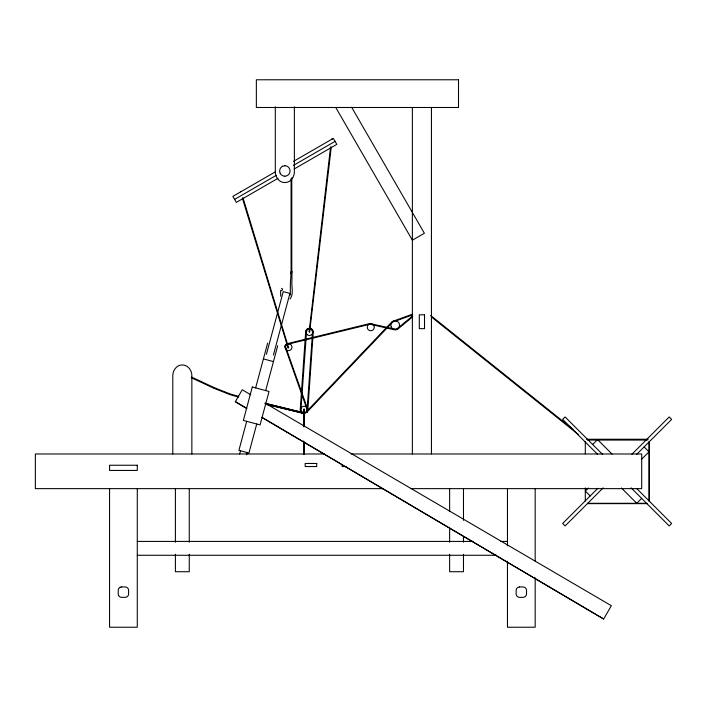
<?xml version="1.0" encoding="UTF-8"?>
<svg xmlns="http://www.w3.org/2000/svg" width="707" height="707" viewBox="0 0 707 707"><rect width="100%" height="100%" fill="white"/><g stroke="black" fill="none" stroke-linecap="round" stroke-linejoin="round"><path stroke-width="1.06" d="M291.443 272.575L291.337 274.616M307.015 412.057L307.854 409.68L313.245 332.06A3.827 3.827 0 0 0 311.84 329.082A3.8 3.8 0 0 0 307.757 328.631A3.827 3.827 0 0 0 305.716 331.194L300.228 409.68A3.818 3.818 0 0 0 301.65 412.649A3.8 3.8 0 0 0 304.037 413.489L307.015 412.057L392.703 322.074L412.685 314.845M331.265 146.994L309.639 331.901L309.127 331.83L330.576 146.915M312.547 332.06L307.068 410.396A3.12 3.12 0 0 1 305.981 412.11L303.303 412.711L265.019 403.299M246.69 421.319L238.904 450.35L248.944 453.046L256.729 424.014M255.642 387.896L267.661 343.054M266.433 354.304L283.233 291.62L289.923 293.414L273.415 355.038M265.682 390.582L277.701 345.741M239.602 453.991L240.548 450.88M246.61 454.751L247.238 452.674M191.606 377.096L214.539 387.772L214.274 388.417L230.19 394.709L238.515 397.069M344.477 466.16L603.637 619.005L611.361 605.713L265.063 403.131M290.029 298.92C294.13 293.988 291.204 286.635 291.938 280.599L291.929 271.294L291.204 271.364L290.374 283.162L290.33 295.093M305.99 412.11L392.261 321.526L412.543 314.164M592.652 444.491L597.556 439.595L612.103 454.141M588.365 487.98L585.299 491.038L590.204 495.943M597.857 488.29L562.657 523.489L565.105 525.937L603.212 487.83M631.872 454.274L669.202 416.944L671.65 419.392L636.45 454.601M641.346 459.497L648.999 451.844L644.104 446.939M641.656 498.391L636.751 503.296L621.444 487.98M412.437 316.109L397.679 328.287A3.968 3.968 0 0 1 395.186 329.162L369.92 323.541L286.848 343.77A3.827 3.827 0 0 0 284.806 346.324L307.156 409.68M412.738 316.763L398.121 328.835A4.666 4.666 0 0 1 394.135 329.736L370.044 324.221L287.148 344.397A3.128 3.128 0 0 0 285.487 346.474L307.854 409.68M275.518 171.748L232.868 196.378L236.332 202.379L278.037 178.297M293.529 161.355L333.342 138.369L336.815 144.369L294.156 169M234.6 199.383L276.304 175.301M293.37 165.447L335.074 141.365M242.333 198.004L288.058 347.826L288.553 347.676L242.996 197.801M288.103 347.817L288.721 347.623M309.127 331.83L309.816 331.91M281.545 288.35L281.545 288.35A1.175 1.175 0 0 1 282.005 290.453L280.635 290.453L280.679 296.251M586.527 439.241L648.248 439.241M587.499 439.595L646.808 439.595M587.367 439.94L647.559 439.94M324.716 453.982L35.35 453.982L35.35 488.634L383.256 488.634M351.229 453.982L641.7 453.982L641.7 488.634L410.864 488.634M346.306 466.549L342.117 466.549L342.117 464.499M587.499 503.296L646.808 503.296M587.508 503.64L647.144 503.64M137.282 541.421L473.31 541.421M500.856 541.421L507.467 541.421M137.282 555.278L496.447 555.278M121.692 586.951L125.157 586.951A3.447 3.447 0 0 1 128.612 590.407L128.621 593.88A3.447 3.447 0 0 1 125.166 597.335L121.692 597.353A3.447 3.447 0 0 1 119.527 596.584A3.482 3.482 0 0 1 118.573 595.409M519.592 586.951L523.056 586.951A3.447 3.447 0 0 1 526.512 590.407L526.521 593.88A3.447 3.447 0 0 1 523.065 597.335L519.592 597.353A3.447 3.447 0 0 1 516.137 593.898L516.128 590.416A3.447 3.447 0 0 1 519.583 586.969M290.71 273.45L291.09 273.37M265.991 403.511L304.063 412.791A3.12 3.12 0 0 1 300.917 409.68L306.635 330.69A3.128 3.128 0 0 1 312.582 332.069M263.411 358.9L273.45 361.595M238.719 396.406L230.42 394.055L214.53 387.772M191.323 377.732L214.265 388.417L214.265 387.648M250.791 394.78L242.227 389.769L235.298 401.77L246.69 408.496M235.396 401.62L246.778 408.337M261.97 417.307L603.637 619.005M261.882 417.448L342.577 465.038M430.66 315.472L573.386 429.617M431.279 316.851L578.299 434.434M602.603 454.442L565.105 416.944L562.657 419.392L597.654 454.389M636.654 488.493L671.65 523.489L669.202 525.937L631.095 487.83M351.626 107.243L424.386 233.257L412.375 240.186L335.763 107.491M649.353 441.424L649.353 501.457M648.999 441.787L648.999 501.095M585.299 441.787L585.299 453.867M585.299 487.918L585.299 501.095M535.181 488.634L535.181 561.225M535.181 577.725L535.181 627.224L507.467 627.224L507.467 561.225M507.467 488.634L507.467 545.831M463.483 488.634L463.483 520.334M463.483 536.737L463.483 542.207M463.483 554.235L463.483 571.724L449.625 571.724L449.625 554.235M449.625 488.634L449.625 511.594M449.625 527.988L449.625 542.207M431.438 107.491L431.438 453.982M412.375 107.491L412.375 453.982M304.381 426.71L304.381 409.061L303.692 409.061L303.692 426.71M304.381 442.158L304.381 454.292M303.692 441.053L303.692 454.292M294.368 106.766L294.368 171.854A11.498 11.498 0 0 1 290.992 179.993L290.966 180.02A8.625 8.625 0 0 1 283.914 182.503A8.625 8.625 0 0 1 278.708 180.02L278.682 179.993A11.498 11.498 0 0 1 275.306 171.854L275.306 106.766M291.788 177.766L291.788 272.557L291.09 272.557L291.09 178.871M191.853 453.982L191.853 375.647A11.498 11.498 0 0 0 188.486 367.516A8.705 8.705 0 0 0 179.516 365.413A8.625 8.625 0 0 0 176.202 367.481A11.498 11.498 0 0 0 172.8 375.647L172.791 453.982M189.255 488.634L189.255 542.207M189.255 554.235L189.255 571.724L175.398 571.724L175.398 554.235M175.398 488.634L175.398 542.207M137.282 488.634L137.282 627.224L109.558 627.224L109.558 488.634M369.222 324.115A3.482 3.482 0 0 1 372.942 324.531A3.447 3.447 0 0 1 373.888 325.741M373.888 325.706A3.482 3.482 0 0 1 374.242 327.244A3.447 3.447 0 0 1 373.473 329.427A3.482 3.482 0 0 1 372.297 330.372A3.447 3.447 0 0 1 368.63 329.948A3.482 3.482 0 0 1 367.631 328.782A3.447 3.447 0 0 1 367.34 327.253A3.482 3.482 0 0 1 368.047 325.061A3.447 3.447 0 0 1 369.266 324.16M391.333 327.085A4.313 4.313 0 0 1 391.846 322.48A4.357 4.357 0 0 1 393.251 321.252M393.313 321.314A4.313 4.313 0 0 1 397.908 321.826A4.357 4.357 0 0 1 399.084 323.24A4.313 4.313 0 0 1 398.571 327.889A4.357 4.357 0 0 1 397.095 329.073A4.313 4.313 0 0 1 392.509 328.543A4.357 4.357 0 0 1 391.263 327.085M284.841 176.167A5.179 5.179 0 0 1 281.589 175.027A5.223 5.223 0 0 1 280.166 173.25M280.184 173.268A5.179 5.179 0 0 1 280.803 167.745A5.223 5.223 0 0 1 282.553 166.26M282.553 166.348A5.179 5.179 0 0 1 284.841 165.818M284.85 176.149A5.179 5.179 0 0 0 287.139 175.619A5.223 5.223 0 0 0 288.889 174.222A5.179 5.179 0 0 0 289.508 168.69A5.223 5.223 0 0 0 288.085 166.87A5.179 5.179 0 0 0 284.85 165.8M120.155 587.314A3.447 3.447 0 0 1 121.675 586.969M120.163 587.305A3.482 3.482 0 0 0 118.988 588.251A3.447 3.447 0 0 0 118.228 590.416L118.228 593.88A3.447 3.447 0 0 0 118.59 595.418M307.465 411.35A3.818 3.818 0 0 1 306.423 412.649M252.293 386.994L243.341 420.426L260.07 424.907L269.031 391.484L252.293 386.994M240.451 191.659L241.069 191.473L240.451 191.659M331.512 139.252L332.157 139.332L331.512 139.252M458.507 79.776L256.358 79.776L256.358 107.491L458.507 107.491L458.507 79.776M424.509 314.801L419.304 314.801L419.304 328.658L424.509 328.658L424.509 314.801M316.718 463.474L305.194 463.474L305.194 466.549L316.718 466.549L316.718 463.474M137.282 465.241L109.558 465.241L109.558 470.438L137.282 470.438L137.282 465.241M304.037 413.489L265.929 404.236L304.019 413.489M307.085 334.579A3.447 3.447 0 0 0 312.803 332.856A3.447 3.447 0 0 0 308.455 328.755A3.447 3.447 0 0 0 307.085 334.579M301.686 412.19A3.447 3.447 0 0 0 307.412 410.475A3.447 3.447 0 0 0 303.056 406.375A3.447 3.447 0 0 0 301.686 412.19M286.176 349.709A3.447 3.447 0 0 0 291.894 347.985A3.447 3.447 0 0 0 287.537 343.894A3.447 3.447 0 0 0 286.176 349.709"/></g></svg>
